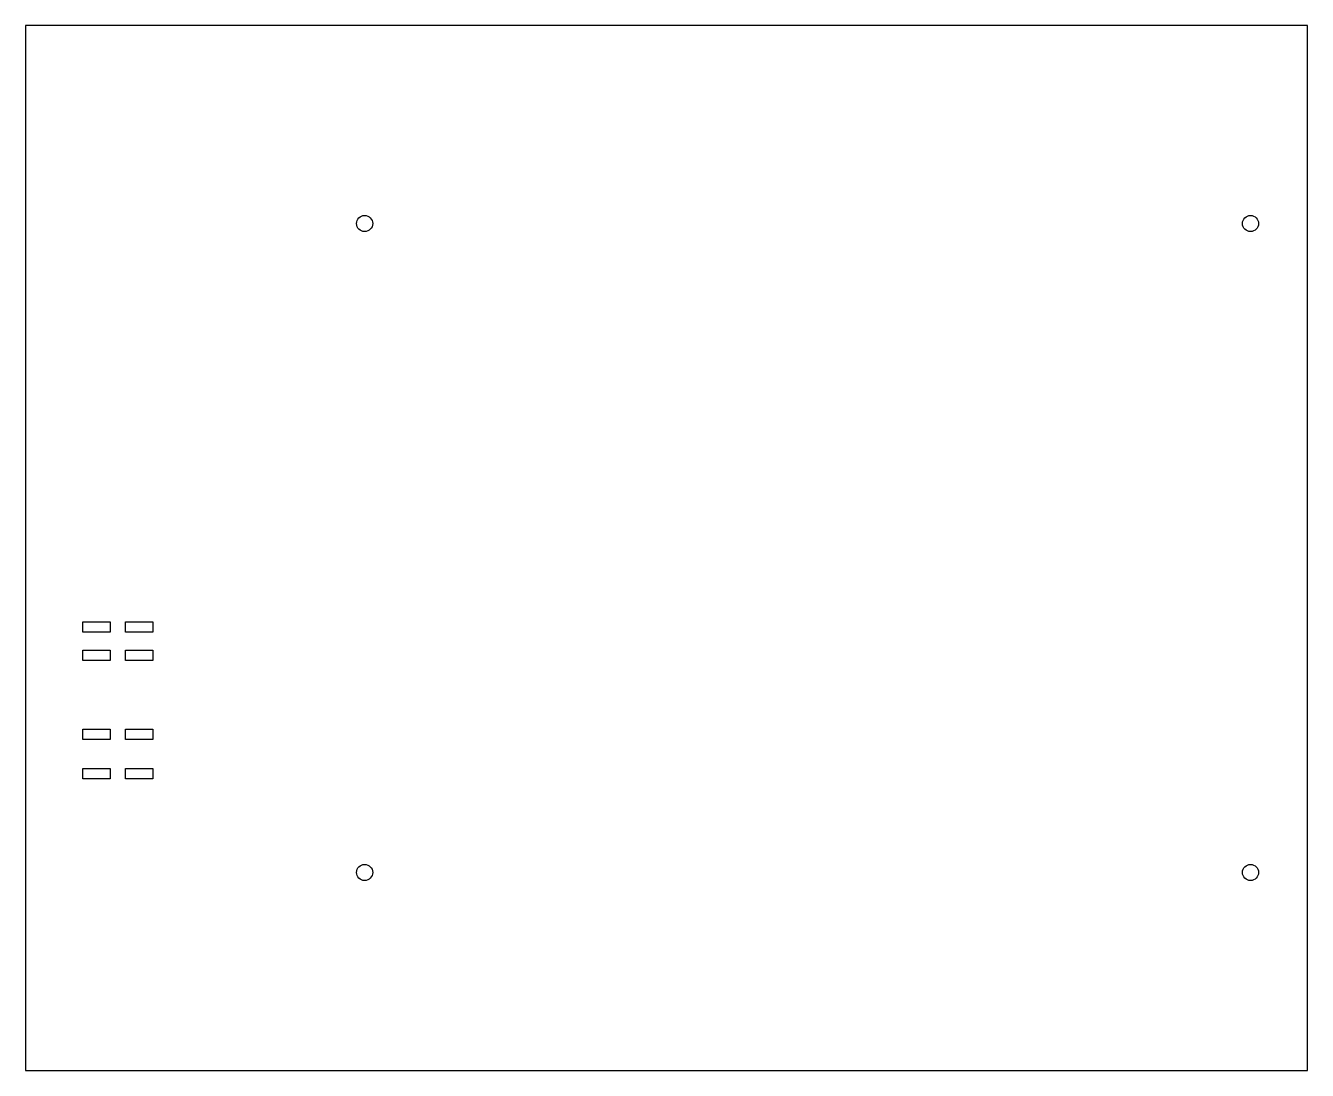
# Model space of a CAD drawing. Header units: millimetres. Extents: x -114 to 114, y -93 to 93.
import ezdxf

# ---------------------------------------------------------------- set-up
doc = ezdxf.new("R2010")
doc.units = ezdxf.units.MM
doc.layers.add('CUTOUTS', color=1, linetype='CONTINUOUS')
doc.layers.add('PERIMETER', color=5, linetype='CONTINUOUS')

msp = doc.modelspace()

# ---------------------------------------------------------------- linework, layer by layer
at = {"layer": 'CUTOUTS'}
for p, q in [((-103.43, -14.93), (-103.43, -13.08)), ((-103.43, -13.08), (-98.58, -13.08)), ((-98.58, -13.08), (-98.58, -14.93)), ((-95.9, -14.93), (-95.9, -13.08)), ((-95.9, -13.08), (-91.05, -13.08)), ((-91.05, -13.08), (-91.05, -14.93)), ((-98.58, -14.93), (-103.43, -14.93)), ((-91.05, -14.93), (-95.9, -14.93)), ((-103.43, -19.93), (-103.43, -18.08)), ((-103.43, -18.08), (-98.58, -18.08)), ((-98.58, -18.08), (-98.58, -19.93)), ((-95.9, -18.08), (-91.05, -18.08)), ((-95.9, -19.93), (-95.9, -18.08)), ((-91.05, -18.08), (-91.05, -19.93)), ((-98.58, -19.93), (-103.43, -19.93)), ((-91.05, -19.93), (-95.9, -19.93)), ((-103.43, -32.08), (-98.58, -32.08)), ((-103.43, -33.93), (-103.43, -32.08)), ((-98.58, -33.93), (-103.43, -33.93)), ((-98.58, -32.08), (-98.58, -33.93)), ((-95.9, -33.93), (-95.9, -32.08)), ((-95.9, -32.08), (-91.05, -32.08)), ((-91.05, -33.93), (-95.9, -33.93)), ((-91.05, -32.08), (-91.05, -33.93)), ((-103.43, -40.93), (-103.43, -39.08)), ((-103.43, -39.08), (-98.58, -39.08)), ((-98.58, -39.08), (-98.58, -40.93)), ((-95.9, -40.93), (-95.9, -39.08)), ((-95.9, -39.08), (-91.05, -39.08)), ((-91.05, -39.08), (-91.05, -40.93)), ((-98.58, -40.93), (-103.43, -40.93)), ((-91.05, -40.93), (-95.9, -40.93))]:
    msp.add_line(p, q, dxfattribs=at)
for centre in [(-53.5, 57.5), (103.5, 57.5), (-53.5, -57.5), (103.5, -57.5)]:
    msp.add_circle(centre, 1.43, dxfattribs=at)
at = {"layer": 'PERIMETER'}
for p, q in [((113.57, 92.58), (-113.58, 92.58)), ((-113.58, 92.58), (-113.58, -92.58)), ((113.57, -92.58), (113.57, 92.58)), ((-113.58, -92.58), (113.57, -92.58))]:
    msp.add_line(p, q, dxfattribs=at)

doc.saveas('drawing.dxf')
